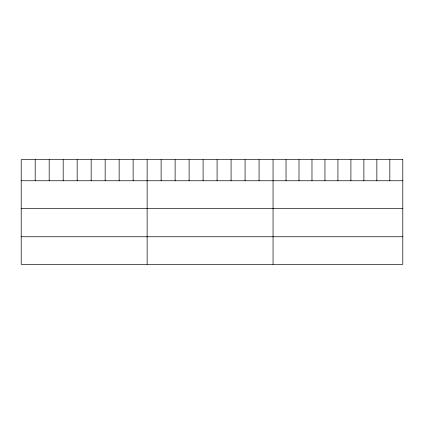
<?xml version="1.0" encoding="UTF-8"?>
<svg xmlns="http://www.w3.org/2000/svg" width="424" height="424" viewBox="0 0 424 424"><rect width="100%" height="100%" fill="white"/><g stroke="black" fill="none" stroke-linecap="round" stroke-linejoin="round"><path stroke-width="0.64" d="M21.2 180.757L402.8 180.757M21.2 208.332L402.8 208.332M21.2 236.746L402.8 236.746M389.826 159.673L389.826 180.757M376.851 159.673L376.851 180.757M363.877 159.673L363.877 180.757M350.902 159.673L350.902 180.757M337.928 159.673L337.928 180.757M324.954 159.673L324.954 180.757M311.979 159.673L311.979 180.757M299.005 159.673L299.005 180.757M286.03 159.673L286.03 180.757M273.056 159.673L273.056 264.327M259.064 159.673L259.064 180.757M245.072 159.673L245.072 180.757M231.08 159.673L231.08 180.757M217.088 159.673L217.088 180.757M203.096 159.673L203.096 180.757M189.104 159.673L189.104 180.757M175.112 159.673L175.112 180.757M161.12 159.673L161.12 180.757M147.128 159.673L147.128 264.327M133.136 159.673L133.136 180.757M119.144 159.673L119.144 180.757M105.152 159.673L105.152 180.757M91.16 159.673L91.16 180.757M77.168 159.673L77.168 180.757M63.176 159.673L63.176 180.757M49.184 159.673L49.184 180.757M35.192 159.673L35.192 180.757M402.8 159.673L21.2 159.673L21.2 264.327L402.8 264.327L402.8 159.673"/></g></svg>
